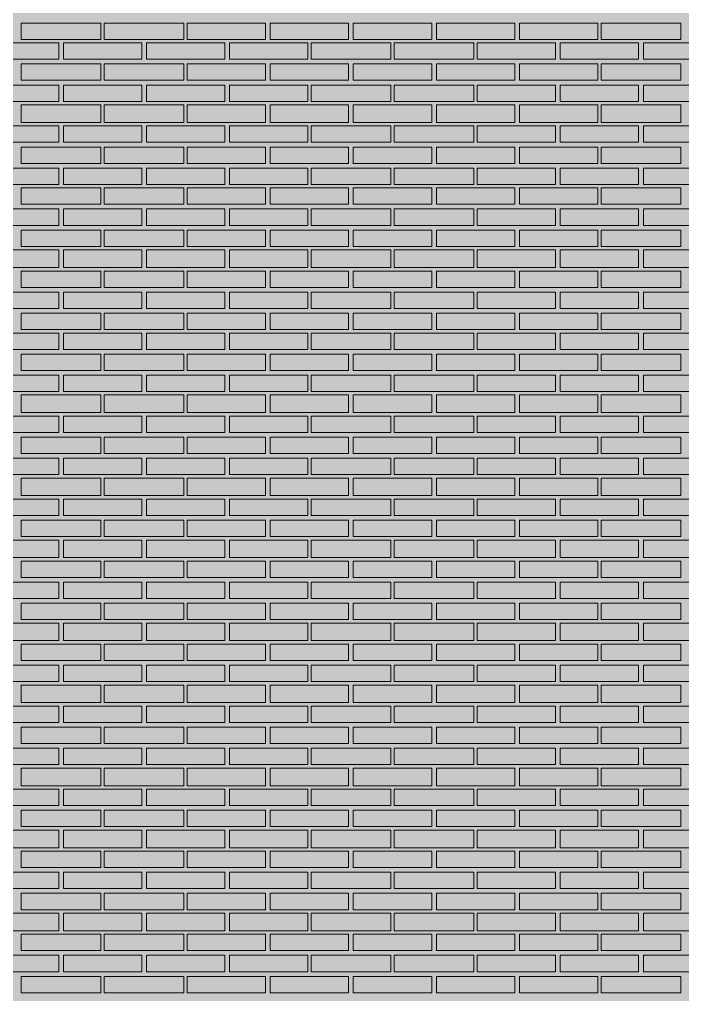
# Model space of a CAD drawing. Header units: millimetres. Extents: x -28928 to 100580, y -22867 to 36490.
# Drawn here: x 67054 to 69452, y 24464 to 27991 of the extents above; entities that cross this region are included whole.
import ezdxf

# ---------------------------------------------------------------- set-up
doc = ezdxf.new("R2010")
doc.units = ezdxf.units.MM
doc.layers.add('PDF _Геометрия', color=7, linetype='Continuous', true_color=0x8f8e8d)
doc.layers.add('PDF _Сплошная заливка', color=7, linetype='Continuous', true_color=0xffffff)

msp = doc.modelspace()

# ---------------------------------------------------------------- hatches: boundary and pattern name
at = {"layer": 'PDF _Сплошная заливка', "true_color": 0xdcd6cf, "transparency": 33554559}
msp.add_hatch(color=254, dxfattribs=at).paths.add_polyline_path([(64868.4, 16343.4), (64868.4, 19592.6), (66268.7, 19592.6), (66268.7, 16343.4), (82239.9, 16343.4), (82239.9, 30089.1), (52662.6, 30089.1), (52662.6, 16343.4), (62173.4, 16343.4), (62173.4, 19592.6), (64271.8, 19592.6), (64271.8, 16343.4)])

# ---------------------------------------------------------------- linework, layer by layer
at = {"layer": 'PDF _Геометрия', "lineweight": 9}
for points in [[(67347.6, 27978), (67347.6, 27918.7), (67059.9, 27918.7), (67059.9, 27978)], [(67648, 27978), (67648, 27918.7), (67360.3, 27918.7), (67360.3, 27978)], [(67944.1, 27978), (67944.1, 27918.7), (67660.7, 27918.7), (67660.7, 27978)], [(68244.5, 27978), (68244.5, 27918.7), (67961.1, 27918.7), (67961.1, 27978)], [(68544.9, 27978), (68544.9, 27918.7), (68261.4, 27918.7), (68261.4, 27978)], [(68845.3, 27978), (68845.3, 27918.7), (68561.8, 27918.7), (68561.8, 27978)], [(69145.7, 27978), (69145.7, 27918.7), (68862.2, 27918.7), (68862.2, 27978)], [(69446.1, 27978), (69446.1, 27918.7), (69158.4, 27918.7), (69158.4, 27978)], [(67195.3, 27846.8), (67055.7, 27846.8), (66911.8, 27846.8), (66911.8, 27906), (67055.7, 27906), (67195.3, 27906)], [(67495.7, 27846.8), (67351.8, 27846.8), (67212.2, 27846.8), (67212.2, 27906), (67351.8, 27906), (67495.7, 27906)], [(67796.1, 27846.8), (67652.2, 27846.8), (67512.6, 27846.8), (67512.6, 27906), (67652.2, 27906), (67796.1, 27906)], [(68096.4, 27846.8), (67952.6, 27846.8), (67813, 27846.8), (67813, 27906), (67952.6, 27906), (68096.4, 27906)], [(68396.8, 27846.8), (68253, 27846.8), (68109.1, 27846.8), (68109.1, 27906), (68253, 27906), (68396.8, 27906)], [(68697.2, 27846.8), (68553.4, 27846.8), (68409.5, 27846.8), (68409.5, 27906), (68553.4, 27906), (68697.2, 27906)], [(68993.4, 27846.8), (68853.7, 27846.8), (68709.9, 27846.8), (68709.9, 27906), (68853.7, 27906), (68993.4, 27906)], [(69293.7, 27846.8), (69154.1, 27846.8), (69010.3, 27846.8), (69010.3, 27906), (69154.1, 27906), (69293.7, 27906)], [(69594.1, 27846.8), (69450.3, 27846.8), (69310.7, 27846.8), (69310.7, 27906), (69450.3, 27906), (69594.1, 27906)], [(67347.6, 27829.9), (67347.6, 27770.7), (67059.9, 27770.7), (67059.9, 27829.9)], [(67648, 27829.9), (67648, 27770.7), (67360.3, 27770.7), (67360.3, 27829.9)], [(67944.1, 27829.9), (67944.1, 27770.7), (67660.7, 27770.7), (67660.7, 27829.9)], [(68244.5, 27829.9), (68244.5, 27770.7), (67961.1, 27770.7), (67961.1, 27829.9)], [(68544.9, 27829.9), (68544.9, 27770.7), (68261.4, 27770.7), (68261.4, 27829.9)], [(68845.3, 27829.9), (68845.3, 27770.7), (68561.8, 27770.7), (68561.8, 27829.9)], [(69145.7, 27829.9), (69145.7, 27770.7), (68862.2, 27770.7), (68862.2, 27829.9)], [(69446.1, 27829.9), (69446.1, 27770.7), (69158.4, 27770.7), (69158.4, 27829.9)], [(67195.3, 27694.5), (67055.7, 27694.5), (66911.8, 27694.5), (66911.8, 27753.7), (67055.7, 27753.7), (67195.3, 27753.7)], [(67495.7, 27694.5), (67351.8, 27694.5), (67212.2, 27694.5), (67212.2, 27753.7), (67351.8, 27753.7), (67495.7, 27753.7)], [(67796.1, 27694.5), (67652.2, 27694.5), (67512.6, 27694.5), (67512.6, 27753.7), (67652.2, 27753.7), (67796.1, 27753.7)], [(68096.4, 27694.5), (67952.6, 27694.5), (67813, 27694.5), (67813, 27753.7), (67952.6, 27753.7), (68096.4, 27753.7)], [(68396.8, 27694.5), (68253, 27694.5), (68109.1, 27694.5), (68109.1, 27753.7), (68253, 27753.7), (68396.8, 27753.7)], [(68697.2, 27694.5), (68553.4, 27694.5), (68409.5, 27694.5), (68409.5, 27753.7), (68553.4, 27753.7), (68697.2, 27753.7)], [(68993.4, 27694.5), (68853.7, 27694.5), (68709.9, 27694.5), (68709.9, 27753.7), (68853.7, 27753.7), (68993.4, 27753.7)], [(69293.7, 27694.5), (69154.1, 27694.5), (69010.3, 27694.5), (69010.3, 27753.7), (69154.1, 27753.7), (69293.7, 27753.7)], [(69594.1, 27694.5), (69450.3, 27694.5), (69310.7, 27694.5), (69310.7, 27753.7), (69450.3, 27753.7), (69594.1, 27753.7)], [(67347.6, 27681.8), (67347.6, 27618.4), (67059.9, 27618.4), (67059.9, 27681.8)], [(67648, 27681.8), (67648, 27618.4), (67360.3, 27618.4), (67360.3, 27681.8)], [(67944.1, 27681.8), (67944.1, 27618.4), (67660.7, 27618.4), (67660.7, 27681.8)], [(68244.5, 27681.8), (68244.5, 27618.4), (67961.1, 27618.4), (67961.1, 27681.8)], [(68544.9, 27681.8), (68544.9, 27618.4), (68261.4, 27618.4), (68261.4, 27681.8)], [(68845.3, 27681.8), (68845.3, 27618.4), (68561.8, 27618.4), (68561.8, 27681.8)], [(69145.7, 27681.8), (69145.7, 27618.4), (68862.2, 27618.4), (68862.2, 27681.8)], [(69446.1, 27681.8), (69446.1, 27618.4), (69158.4, 27618.4), (69158.4, 27681.8)], [(67195.3, 27546.4), (67055.7, 27546.4), (66911.8, 27546.4), (66911.8, 27605.7), (67055.7, 27605.7), (67195.3, 27605.7)], [(67495.7, 27546.4), (67351.8, 27546.4), (67212.2, 27546.4), (67212.2, 27605.7), (67351.8, 27605.7), (67495.7, 27605.7)], [(67796.1, 27546.4), (67652.2, 27546.4), (67512.6, 27546.4), (67512.6, 27605.7), (67652.2, 27605.7), (67796.1, 27605.7)], [(68096.4, 27546.4), (67952.6, 27546.4), (67813, 27546.4), (67813, 27605.7), (67952.6, 27605.7), (68096.4, 27605.7)], [(68396.8, 27546.4), (68253, 27546.4), (68109.1, 27546.4), (68109.1, 27605.7), (68253, 27605.7), (68396.8, 27605.7)], [(68697.2, 27546.4), (68553.4, 27546.4), (68409.5, 27546.4), (68409.5, 27605.7), (68553.4, 27605.7), (68697.2, 27605.7)], [(68993.4, 27546.4), (68853.7, 27546.4), (68709.9, 27546.4), (68709.9, 27605.7), (68853.7, 27605.7), (68993.4, 27605.7)], [(69293.7, 27546.4), (69154.1, 27546.4), (69010.3, 27546.4), (69010.3, 27605.7), (69154.1, 27605.7), (69293.7, 27605.7)], [(69594.1, 27546.4), (69450.3, 27546.4), (69310.7, 27546.4), (69310.7, 27605.7), (69450.3, 27605.7), (69594.1, 27605.7)], [(67347.6, 27529.5), (67347.6, 27470.3), (67059.9, 27470.3), (67059.9, 27529.5)], [(67648, 27529.5), (67648, 27470.3), (67360.3, 27470.3), (67360.3, 27529.5)], [(67944.1, 27529.5), (67944.1, 27470.3), (67660.7, 27470.3), (67660.7, 27529.5)], [(68244.5, 27529.5), (68244.5, 27470.3), (67961.1, 27470.3), (67961.1, 27529.5)], [(68544.9, 27529.5), (68544.9, 27470.3), (68261.4, 27470.3), (68261.4, 27529.5)], [(68845.3, 27529.5), (68845.3, 27470.3), (68561.8, 27470.3), (68561.8, 27529.5)], [(69145.7, 27529.5), (69145.7, 27470.3), (68862.2, 27470.3), (68862.2, 27529.5)], [(69446.1, 27529.5), (69446.1, 27470.3), (69158.4, 27470.3), (69158.4, 27529.5)], [(67195.3, 27394.1), (67055.7, 27394.1), (66911.8, 27394.1), (66911.8, 27453.4), (67055.7, 27453.4), (67195.3, 27453.4)], [(67495.7, 27394.1), (67351.8, 27394.1), (67212.2, 27394.1), (67212.2, 27453.4), (67351.8, 27453.4), (67495.7, 27453.4)], [(67796.1, 27394.1), (67652.2, 27394.1), (67512.6, 27394.1), (67512.6, 27453.4), (67652.2, 27453.4), (67796.1, 27453.4)], [(68096.4, 27394.1), (67952.6, 27394.1), (67813, 27394.1), (67813, 27453.4), (67952.6, 27453.4), (68096.4, 27453.4)], [(68396.8, 27394.1), (68253, 27394.1), (68109.1, 27394.1), (68109.1, 27453.4), (68253, 27453.4), (68396.8, 27453.4)], [(68697.2, 27394.1), (68553.4, 27394.1), (68409.5, 27394.1), (68409.5, 27453.4), (68553.4, 27453.4), (68697.2, 27453.4)], [(68993.4, 27394.1), (68853.7, 27394.1), (68709.9, 27394.1), (68709.9, 27453.4), (68853.7, 27453.4), (68993.4, 27453.4)], [(69293.7, 27394.1), (69154.1, 27394.1), (69010.3, 27394.1), (69010.3, 27453.4), (69154.1, 27453.4), (69293.7, 27453.4)], [(69594.1, 27394.1), (69450.3, 27394.1), (69310.7, 27394.1), (69310.7, 27453.4), (69450.3, 27453.4), (69594.1, 27453.4)], [(67347.6, 27381.4), (67347.6, 27322.2), (67059.9, 27322.2), (67059.9, 27381.4)], [(67648, 27381.4), (67648, 27322.2), (67360.3, 27322.2), (67360.3, 27381.4)], [(67944.1, 27381.4), (67944.1, 27322.2), (67660.7, 27322.2), (67660.7, 27381.4)], [(68244.5, 27381.4), (68244.5, 27322.2), (67961.1, 27322.2), (67961.1, 27381.4)], [(68544.9, 27381.4), (68544.9, 27322.2), (68261.4, 27322.2), (68261.4, 27381.4)], [(68845.3, 27381.4), (68845.3, 27322.2), (68561.8, 27322.2), (68561.8, 27381.4)], [(69145.7, 27381.4), (69145.7, 27322.2), (68862.2, 27322.2), (68862.2, 27381.4)], [(69446.1, 27381.4), (69446.1, 27322.2), (69158.4, 27322.2), (69158.4, 27381.4)], [(67195.3, 27246), (67055.7, 27246), (66911.8, 27246), (66911.8, 27305.3), (67055.7, 27305.3), (67195.3, 27305.3)], [(67495.7, 27246), (67351.8, 27246), (67212.2, 27246), (67212.2, 27305.3), (67351.8, 27305.3), (67495.7, 27305.3)], [(67796.1, 27246), (67652.2, 27246), (67512.6, 27246), (67512.6, 27305.3), (67652.2, 27305.3), (67796.1, 27305.3)], [(68096.4, 27246), (67952.6, 27246), (67813, 27246), (67813, 27305.3), (67952.6, 27305.3), (68096.4, 27305.3)], [(68396.8, 27246), (68253, 27246), (68109.1, 27246), (68109.1, 27305.3), (68253, 27305.3), (68396.8, 27305.3)], [(68697.2, 27246), (68553.4, 27246), (68409.5, 27246), (68409.5, 27305.3), (68553.4, 27305.3), (68697.2, 27305.3)], [(68993.4, 27246), (68853.7, 27246), (68709.9, 27246), (68709.9, 27305.3), (68853.7, 27305.3), (68993.4, 27305.3)], [(69293.7, 27246), (69154.1, 27246), (69010.3, 27246), (69010.3, 27305.3), (69154.1, 27305.3), (69293.7, 27305.3)], [(69594.1, 27246), (69450.3, 27246), (69310.7, 27246), (69310.7, 27305.3), (69450.3, 27305.3), (69594.1, 27305.3)], [(67347.6, 27229.1), (67347.6, 27169.9), (67059.9, 27169.9), (67059.9, 27229.1)], [(67648, 27229.1), (67648, 27169.9), (67360.3, 27169.9), (67360.3, 27229.1)], [(67944.1, 27229.1), (67944.1, 27169.9), (67660.7, 27169.9), (67660.7, 27229.1)], [(68244.5, 27229.1), (68244.5, 27169.9), (67961.1, 27169.9), (67961.1, 27229.1)], [(68544.9, 27229.1), (68544.9, 27169.9), (68261.4, 27169.9), (68261.4, 27229.1)], [(68845.3, 27229.1), (68845.3, 27169.9), (68561.8, 27169.9), (68561.8, 27229.1)], [(69145.7, 27229.1), (69145.7, 27169.9), (68862.2, 27169.9), (68862.2, 27229.1)], [(69446.1, 27229.1), (69446.1, 27169.9), (69158.4, 27169.9), (69158.4, 27229.1)], [(67195.3, 27093.7), (67055.7, 27093.7), (66911.8, 27093.7), (66911.8, 27157.2), (67055.7, 27157.2), (67195.3, 27157.2)], [(67495.7, 27093.7), (67351.8, 27093.7), (67212.2, 27093.7), (67212.2, 27157.2), (67351.8, 27157.2), (67495.7, 27157.2)], [(67796.1, 27093.7), (67652.2, 27093.7), (67512.6, 27093.7), (67512.6, 27157.2), (67652.2, 27157.2), (67796.1, 27157.2)], [(68096.4, 27093.7), (67952.6, 27093.7), (67813, 27093.7), (67813, 27157.2), (67952.6, 27157.2), (68096.4, 27157.2)], [(68396.8, 27093.7), (68253, 27093.7), (68109.1, 27093.7), (68109.1, 27157.2), (68253, 27157.2), (68396.8, 27157.2)], [(68697.2, 27093.7), (68553.4, 27093.7), (68409.5, 27093.7), (68409.5, 27157.2), (68553.4, 27157.2), (68697.2, 27157.2)], [(68993.4, 27093.7), (68853.7, 27093.7), (68709.9, 27093.7), (68709.9, 27157.2), (68853.7, 27157.2), (68993.4, 27157.2)], [(69293.7, 27093.7), (69154.1, 27093.7), (69010.3, 27093.7), (69010.3, 27157.2), (69154.1, 27157.2), (69293.7, 27157.2)], [(69594.1, 27093.7), (69450.3, 27093.7), (69310.7, 27093.7), (69310.7, 27157.2), (69450.3, 27157.2), (69594.1, 27157.2)], [(67347.6, 27081), (67347.6, 27021.8), (67059.9, 27021.8), (67059.9, 27081)], [(67648, 27081), (67648, 27021.8), (67360.3, 27021.8), (67360.3, 27081)], [(67944.1, 27081), (67944.1, 27021.8), (67660.7, 27021.8), (67660.7, 27081)], [(68244.5, 27081), (68244.5, 27021.8), (67961.1, 27021.8), (67961.1, 27081)], [(68544.9, 27081), (68544.9, 27021.8), (68261.4, 27021.8), (68261.4, 27081)], [(68845.3, 27081), (68845.3, 27021.8), (68561.8, 27021.8), (68561.8, 27081)], [(69145.7, 27081), (69145.7, 27021.8), (68862.2, 27021.8), (68862.2, 27081)], [(69446.1, 27081), (69446.1, 27021.8), (69158.4, 27021.8), (69158.4, 27081)], [(67195.3, 26945.7), (67055.7, 26945.7), (66911.8, 26945.7), (66911.8, 27004.9), (67055.7, 27004.9), (67195.3, 27004.9)], [(67495.7, 26945.7), (67351.8, 26945.7), (67212.2, 26945.7), (67212.2, 27004.9), (67351.8, 27004.9), (67495.7, 27004.9)], [(67796.1, 26945.7), (67652.2, 26945.7), (67512.6, 26945.7), (67512.6, 27004.9), (67652.2, 27004.9), (67796.1, 27004.9)], [(68096.4, 26945.7), (67952.6, 26945.7), (67813, 26945.7), (67813, 27004.9), (67952.6, 27004.9), (68096.4, 27004.9)], [(68396.8, 26945.7), (68253, 26945.7), (68109.1, 26945.7), (68109.1, 27004.9), (68253, 27004.9), (68396.8, 27004.9)], [(68697.2, 26945.7), (68553.4, 26945.7), (68409.5, 26945.7), (68409.5, 27004.9), (68553.4, 27004.9), (68697.2, 27004.9)], [(68993.4, 26945.7), (68853.7, 26945.7), (68709.9, 26945.7), (68709.9, 27004.9), (68853.7, 27004.9), (68993.4, 27004.9)], [(69293.7, 26945.7), (69154.1, 26945.7), (69010.3, 26945.7), (69010.3, 27004.9), (69154.1, 27004.9), (69293.7, 27004.9)], [(69594.1, 26945.7), (69450.3, 26945.7), (69310.7, 26945.7), (69310.7, 27004.9), (69450.3, 27004.9), (69594.1, 27004.9)], [(67347.6, 26928.7), (67347.6, 26869.5), (67059.9, 26869.5), (67059.9, 26928.7)], [(67648, 26928.7), (67648, 26869.5), (67360.3, 26869.5), (67360.3, 26928.7)], [(67944.1, 26928.7), (67944.1, 26869.5), (67660.7, 26869.5), (67660.7, 26928.7)], [(68244.5, 26928.7), (68244.5, 26869.5), (67961.1, 26869.5), (67961.1, 26928.7)], [(68544.9, 26928.7), (68544.9, 26869.5), (68261.4, 26869.5), (68261.4, 26928.7)], [(68845.3, 26928.7), (68845.3, 26869.5), (68561.8, 26869.5), (68561.8, 26928.7)], [(69145.7, 26928.7), (69145.7, 26869.5), (68862.2, 26869.5), (68862.2, 26928.7)], [(69446.1, 26928.7), (69446.1, 26869.5), (69158.4, 26869.5), (69158.4, 26928.7)], [(67195.3, 26797.6), (67055.7, 26797.6), (66911.8, 26797.6), (66911.8, 26856.8), (67055.7, 26856.8), (67195.3, 26856.8)], [(67495.7, 26797.6), (67351.8, 26797.6), (67212.2, 26797.6), (67212.2, 26856.8), (67351.8, 26856.8), (67495.7, 26856.8)], [(67796.1, 26797.6), (67652.2, 26797.6), (67512.6, 26797.6), (67512.6, 26856.8), (67652.2, 26856.8), (67796.1, 26856.8)], [(68096.4, 26797.6), (67952.6, 26797.6), (67813, 26797.6), (67813, 26856.8), (67952.6, 26856.8), (68096.4, 26856.8)], [(68396.8, 26797.6), (68253, 26797.6), (68109.1, 26797.6), (68109.1, 26856.8), (68253, 26856.8), (68396.8, 26856.8)], [(68697.2, 26797.6), (68553.4, 26797.6), (68409.5, 26797.6), (68409.5, 26856.8), (68553.4, 26856.8), (68697.2, 26856.8)], [(68993.4, 26797.6), (68853.7, 26797.6), (68709.9, 26797.6), (68709.9, 26856.8), (68853.7, 26856.8), (68993.4, 26856.8)], [(69293.7, 26797.6), (69154.1, 26797.6), (69010.3, 26797.6), (69010.3, 26856.8), (69154.1, 26856.8), (69293.7, 26856.8)], [(69594.1, 26797.6), (69450.3, 26797.6), (69310.7, 26797.6), (69310.7, 26856.8), (69450.3, 26856.8), (69594.1, 26856.8)], [(67347.6, 26780.7), (67347.6, 26721.4), (67059.9, 26721.4), (67059.9, 26780.7)], [(67648, 26780.7), (67648, 26721.4), (67360.3, 26721.4), (67360.3, 26780.7)], [(67944.1, 26780.7), (67944.1, 26721.4), (67660.7, 26721.4), (67660.7, 26780.7)], [(68244.5, 26780.7), (68244.5, 26721.4), (67961.1, 26721.4), (67961.1, 26780.7)], [(68544.9, 26780.7), (68544.9, 26721.4), (68261.4, 26721.4), (68261.4, 26780.7)], [(68845.3, 26780.7), (68845.3, 26721.4), (68561.8, 26721.4), (68561.8, 26780.7)], [(69145.7, 26780.7), (69145.7, 26721.4), (68862.2, 26721.4), (68862.2, 26780.7)], [(69446.1, 26780.7), (69446.1, 26721.4), (69158.4, 26721.4), (69158.4, 26780.7)], [(67195.3, 26645.3), (67055.7, 26645.3), (66911.8, 26645.3), (66911.8, 26704.5), (67055.7, 26704.5), (67195.3, 26704.5)], [(67495.7, 26645.3), (67351.8, 26645.3), (67212.2, 26645.3), (67212.2, 26704.5), (67351.8, 26704.5), (67495.7, 26704.5)], [(67796.1, 26645.3), (67652.2, 26645.3), (67512.6, 26645.3), (67512.6, 26704.5), (67652.2, 26704.5), (67796.1, 26704.5)], [(68096.4, 26645.3), (67952.6, 26645.3), (67813, 26645.3), (67813, 26704.5), (67952.6, 26704.5), (68096.4, 26704.5)], [(68396.8, 26645.3), (68253, 26645.3), (68109.1, 26645.3), (68109.1, 26704.5), (68253, 26704.5), (68396.8, 26704.5)], [(68697.2, 26645.3), (68553.4, 26645.3), (68409.5, 26645.3), (68409.5, 26704.5), (68553.4, 26704.5), (68697.2, 26704.5)], [(68993.4, 26645.3), (68853.7, 26645.3), (68709.9, 26645.3), (68709.9, 26704.5), (68853.7, 26704.5), (68993.4, 26704.5)], [(69293.7, 26645.3), (69154.1, 26645.3), (69010.3, 26645.3), (69010.3, 26704.5), (69154.1, 26704.5), (69293.7, 26704.5)], [(69594.1, 26645.3), (69450.3, 26645.3), (69310.7, 26645.3), (69310.7, 26704.5), (69450.3, 26704.5), (69594.1, 26704.5)], [(67347.6, 26632.6), (67347.6, 26569.1), (67059.9, 26569.1), (67059.9, 26632.6)], [(67648, 26632.6), (67648, 26569.1), (67360.3, 26569.1), (67360.3, 26632.6)], [(67944.1, 26632.6), (67944.1, 26569.1), (67660.7, 26569.1), (67660.7, 26632.6)], [(68244.5, 26632.6), (68244.5, 26569.1), (67961.1, 26569.1), (67961.1, 26632.6)], [(68544.9, 26632.6), (68544.9, 26569.1), (68261.4, 26569.1), (68261.4, 26632.6)], [(68845.3, 26632.6), (68845.3, 26569.1), (68561.8, 26569.1), (68561.8, 26632.6)], [(69145.7, 26632.6), (69145.7, 26569.1), (68862.2, 26569.1), (68862.2, 26632.6)], [(69446.1, 26632.6), (69446.1, 26569.1), (69158.4, 26569.1), (69158.4, 26632.6)], [(67195.3, 26497.2), (67055.7, 26497.2), (66911.8, 26497.2), (66911.8, 26556.4), (67055.7, 26556.4), (67195.3, 26556.4)], [(67495.7, 26497.2), (67351.8, 26497.2), (67212.2, 26497.2), (67212.2, 26556.4), (67351.8, 26556.4), (67495.7, 26556.4)], [(67796.1, 26497.2), (67652.2, 26497.2), (67512.6, 26497.2), (67512.6, 26556.4), (67652.2, 26556.4), (67796.1, 26556.4)], [(68096.4, 26497.2), (67952.6, 26497.2), (67813, 26497.2), (67813, 26556.4), (67952.6, 26556.4), (68096.4, 26556.4)], [(68396.8, 26497.2), (68253, 26497.2), (68109.1, 26497.2), (68109.1, 26556.4), (68253, 26556.4), (68396.8, 26556.4)], [(68697.2, 26497.2), (68553.4, 26497.2), (68409.5, 26497.2), (68409.5, 26556.4), (68553.4, 26556.4), (68697.2, 26556.4)], [(68993.4, 26497.2), (68853.7, 26497.2), (68709.9, 26497.2), (68709.9, 26556.4), (68853.7, 26556.4), (68993.4, 26556.4)], [(69293.7, 26497.2), (69154.1, 26497.2), (69010.3, 26497.2), (69010.3, 26556.4), (69154.1, 26556.4), (69293.7, 26556.4)], [(69594.1, 26497.2), (69450.3, 26497.2), (69310.7, 26497.2), (69310.7, 26556.4), (69450.3, 26556.4), (69594.1, 26556.4)], [(67347.6, 26480.3), (67347.6, 26421), (67059.9, 26421), (67059.9, 26480.3)], [(67648, 26480.3), (67648, 26421), (67360.3, 26421), (67360.3, 26480.3)], [(67944.1, 26480.3), (67944.1, 26421), (67660.7, 26421), (67660.7, 26480.3)], [(68244.5, 26480.3), (68244.5, 26421), (67961.1, 26421), (67961.1, 26480.3)], [(68544.9, 26480.3), (68544.9, 26421), (68261.4, 26421), (68261.4, 26480.3)], [(68845.3, 26480.3), (68845.3, 26421), (68561.8, 26421), (68561.8, 26480.3)], [(69145.7, 26480.3), (69145.7, 26421), (68862.2, 26421), (68862.2, 26480.3)], [(69446.1, 26480.3), (69446.1, 26421), (69158.4, 26421), (69158.4, 26480.3)], [(67195.3, 26344.9), (67055.7, 26344.9), (66911.8, 26344.9), (66911.8, 26404.1), (67055.7, 26404.1), (67195.3, 26404.1)], [(67495.7, 26344.9), (67351.8, 26344.9), (67212.2, 26344.9), (67212.2, 26404.1), (67351.8, 26404.1), (67495.7, 26404.1)], [(67796.1, 26344.9), (67652.2, 26344.9), (67512.6, 26344.9), (67512.6, 26404.1), (67652.2, 26404.1), (67796.1, 26404.1)], [(68096.4, 26344.9), (67952.6, 26344.9), (67813, 26344.9), (67813, 26404.1), (67952.6, 26404.1), (68096.4, 26404.1)], [(68396.8, 26344.9), (68253, 26344.9), (68109.1, 26344.9), (68109.1, 26404.1), (68253, 26404.1), (68396.8, 26404.1)], [(68697.2, 26344.9), (68553.4, 26344.9), (68409.5, 26344.9), (68409.5, 26404.1), (68553.4, 26404.1), (68697.2, 26404.1)], [(68993.4, 26344.9), (68853.7, 26344.9), (68709.9, 26344.9), (68709.9, 26404.1), (68853.7, 26404.1), (68993.4, 26404.1)], [(69293.7, 26344.9), (69154.1, 26344.9), (69010.3, 26344.9), (69010.3, 26404.1), (69154.1, 26404.1), (69293.7, 26404.1)], [(69594.1, 26344.9), (69450.3, 26344.9), (69310.7, 26344.9), (69310.7, 26404.1), (69450.3, 26404.1), (69594.1, 26404.1)], [(67347.6, 26332.2), (67347.6, 26268.7), (67059.9, 26268.7), (67059.9, 26332.2)], [(67648, 26332.2), (67648, 26268.7), (67360.3, 26268.7), (67360.3, 26332.2)], [(67944.1, 26332.2), (67944.1, 26268.7), (67660.7, 26268.7), (67660.7, 26332.2)], [(68244.5, 26332.2), (68244.5, 26268.7), (67961.1, 26268.7), (67961.1, 26332.2)], [(68544.9, 26332.2), (68544.9, 26268.7), (68261.4, 26268.7), (68261.4, 26332.2)], [(68845.3, 26332.2), (68845.3, 26268.7), (68561.8, 26268.7), (68561.8, 26332.2)], [(69145.7, 26332.2), (69145.7, 26268.7), (68862.2, 26268.7), (68862.2, 26332.2)], [(69446.1, 26332.2), (69446.1, 26268.7), (69158.4, 26268.7), (69158.4, 26332.2)], [(67195.3, 26196.8), (67055.7, 26196.8), (66911.8, 26196.8), (66911.8, 26256), (67055.7, 26256), (67195.3, 26256)], [(67495.7, 26196.8), (67351.8, 26196.8), (67212.2, 26196.8), (67212.2, 26256), (67351.8, 26256), (67495.7, 26256)], [(67796.1, 26196.8), (67652.2, 26196.8), (67512.6, 26196.8), (67512.6, 26256), (67652.2, 26256), (67796.1, 26256)], [(68096.4, 26196.8), (67952.6, 26196.8), (67813, 26196.8), (67813, 26256), (67952.6, 26256), (68096.4, 26256)], [(68396.8, 26196.8), (68253, 26196.8), (68109.1, 26196.8), (68109.1, 26256), (68253, 26256), (68396.8, 26256)], [(68697.2, 26196.8), (68553.4, 26196.8), (68409.5, 26196.8), (68409.5, 26256), (68553.4, 26256), (68697.2, 26256)], [(68993.4, 26196.8), (68853.7, 26196.8), (68709.9, 26196.8), (68709.9, 26256), (68853.7, 26256), (68993.4, 26256)], [(69293.7, 26196.8), (69154.1, 26196.8), (69010.3, 26196.8), (69010.3, 26256), (69154.1, 26256), (69293.7, 26256)], [(69594.1, 26196.8), (69450.3, 26196.8), (69310.7, 26196.8), (69310.7, 26256), (69450.3, 26256), (69594.1, 26256)], [(67347.6, 26179.9), (67347.6, 26120.7), (67059.9, 26120.7), (67059.9, 26179.9)], [(67648, 26179.9), (67648, 26120.7), (67360.3, 26120.7), (67360.3, 26179.9)], [(67944.1, 26179.9), (67944.1, 26120.7), (67660.7, 26120.7), (67660.7, 26179.9)], [(68244.5, 26179.9), (68244.5, 26120.7), (67961.1, 26120.7), (67961.1, 26179.9)], [(68544.9, 26179.9), (68544.9, 26120.7), (68261.4, 26120.7), (68261.4, 26179.9)], [(68845.3, 26179.9), (68845.3, 26120.7), (68561.8, 26120.7), (68561.8, 26179.9)], [(69145.7, 26179.9), (69145.7, 26120.7), (68862.2, 26120.7), (68862.2, 26179.9)], [(69446.1, 26179.9), (69446.1, 26120.7), (69158.4, 26120.7), (69158.4, 26179.9)], [(67195.3, 26044.5), (67055.7, 26044.5), (66911.8, 26044.5), (66911.8, 26108), (67055.7, 26108), (67195.3, 26108)], [(67495.7, 26044.5), (67351.8, 26044.5), (67212.2, 26044.5), (67212.2, 26108), (67351.8, 26108), (67495.7, 26108)], [(67796.1, 26044.5), (67652.2, 26044.5), (67512.6, 26044.5), (67512.6, 26108), (67652.2, 26108), (67796.1, 26108)], [(68096.4, 26044.5), (67952.6, 26044.5), (67813, 26044.5), (67813, 26108), (67952.6, 26108), (68096.4, 26108)], [(68396.8, 26044.5), (68253, 26044.5), (68109.1, 26044.5), (68109.1, 26108), (68253, 26108), (68396.8, 26108)], [(68697.2, 26044.5), (68553.4, 26044.5), (68409.5, 26044.5), (68409.5, 26108), (68553.4, 26108), (68697.2, 26108)], [(68993.4, 26044.5), (68853.7, 26044.5), (68709.9, 26044.5), (68709.9, 26108), (68853.7, 26108), (68993.4, 26108)], [(69293.7, 26044.5), (69154.1, 26044.5), (69010.3, 26044.5), (69010.3, 26108), (69154.1, 26108), (69293.7, 26108)], [(69594.1, 26044.5), (69450.3, 26044.5), (69310.7, 26044.5), (69310.7, 26108), (69450.3, 26108), (69594.1, 26108)], [(67347.6, 26031.8), (67347.6, 25972.6), (67059.9, 25972.6), (67059.9, 26031.8)], [(67648, 26031.8), (67648, 25972.6), (67360.3, 25972.6), (67360.3, 26031.8)], [(67944.1, 26031.8), (67944.1, 25972.6), (67660.7, 25972.6), (67660.7, 26031.8)], [(68244.5, 26031.8), (68244.5, 25972.6), (67961.1, 25972.6), (67961.1, 26031.8)], [(68544.9, 26031.8), (68544.9, 25972.6), (68261.4, 25972.6), (68261.4, 26031.8)], [(68845.3, 26031.8), (68845.3, 25972.6), (68561.8, 25972.6), (68561.8, 26031.8)], [(69145.7, 26031.8), (69145.7, 25972.6), (68862.2, 25972.6), (68862.2, 26031.8)], [(69446.1, 26031.8), (69446.1, 25972.6), (69158.4, 25972.6), (69158.4, 26031.8)], [(67195.3, 25896.4), (67055.7, 25896.4), (66911.8, 25896.4), (66911.8, 25955.7), (67055.7, 25955.7), (67195.3, 25955.7)], [(67495.7, 25896.4), (67351.8, 25896.4), (67212.2, 25896.4), (67212.2, 25955.7), (67351.8, 25955.7), (67495.7, 25955.7)], [(67796.1, 25896.4), (67652.2, 25896.4), (67512.6, 25896.4), (67512.6, 25955.7), (67652.2, 25955.7), (67796.1, 25955.7)], [(68096.4, 25896.4), (67952.6, 25896.4), (67813, 25896.4), (67813, 25955.7), (67952.6, 25955.7), (68096.4, 25955.7)], [(68396.8, 25896.4), (68253, 25896.4), (68109.1, 25896.4), (68109.1, 25955.7), (68253, 25955.7), (68396.8, 25955.7)], [(68697.2, 25896.4), (68553.4, 25896.4), (68409.5, 25896.4), (68409.5, 25955.7), (68553.4, 25955.7), (68697.2, 25955.7)], [(68993.4, 25896.4), (68853.7, 25896.4), (68709.9, 25896.4), (68709.9, 25955.7), (68853.7, 25955.7), (68993.4, 25955.7)], [(69293.7, 25896.4), (69154.1, 25896.4), (69010.3, 25896.4), (69010.3, 25955.7), (69154.1, 25955.7), (69293.7, 25955.7)], [(69594.1, 25896.4), (69450.3, 25896.4), (69310.7, 25896.4), (69310.7, 25955.7), (69450.3, 25955.7), (69594.1, 25955.7)], [(67347.6, 25879.5), (67347.6, 25820.3), (67059.9, 25820.3), (67059.9, 25879.5)], [(67648, 25879.5), (67648, 25820.3), (67360.3, 25820.3), (67360.3, 25879.5)], [(67944.1, 25879.5), (67944.1, 25820.3), (67660.7, 25820.3), (67660.7, 25879.5)], [(68244.5, 25879.5), (68244.5, 25820.3), (67961.1, 25820.3), (67961.1, 25879.5)], [(68544.9, 25879.5), (68544.9, 25820.3), (68261.4, 25820.3), (68261.4, 25879.5)], [(68845.3, 25879.5), (68845.3, 25820.3), (68561.8, 25820.3), (68561.8, 25879.5)], [(69145.7, 25879.5), (69145.7, 25820.3), (68862.2, 25820.3), (68862.2, 25879.5)], [(69446.1, 25879.5), (69446.1, 25820.3), (69158.4, 25820.3), (69158.4, 25879.5)], [(67195.3, 25744.1), (67055.7, 25744.1), (66911.8, 25744.1), (66911.8, 25807.6), (67055.7, 25807.6), (67195.3, 25807.6)], [(67495.7, 25744.1), (67351.8, 25744.1), (67212.2, 25744.1), (67212.2, 25807.6), (67351.8, 25807.6), (67495.7, 25807.6)], [(67796.1, 25744.1), (67652.2, 25744.1), (67512.6, 25744.1), (67512.6, 25807.6), (67652.2, 25807.6), (67796.1, 25807.6)], [(68096.4, 25744.1), (67952.6, 25744.1), (67813, 25744.1), (67813, 25807.6), (67952.6, 25807.6), (68096.4, 25807.6)], [(68396.8, 25744.1), (68253, 25744.1), (68109.1, 25744.1), (68109.1, 25807.6), (68253, 25807.6), (68396.8, 25807.6)], [(68697.2, 25744.1), (68553.4, 25744.1), (68409.5, 25744.1), (68409.5, 25807.6), (68553.4, 25807.6), (68697.2, 25807.6)], [(68993.4, 25744.1), (68853.7, 25744.1), (68709.9, 25744.1), (68709.9, 25807.6), (68853.7, 25807.6), (68993.4, 25807.6)], [(69293.7, 25744.1), (69154.1, 25744.1), (69010.3, 25744.1), (69010.3, 25807.6), (69154.1, 25807.6), (69293.7, 25807.6)], [(69594.1, 25744.1), (69450.3, 25744.1), (69310.7, 25744.1), (69310.7, 25807.6), (69450.3, 25807.6), (69594.1, 25807.6)], [(67347.6, 25731.4), (67347.6, 25672.2), (67059.9, 25672.2), (67059.9, 25731.4)], [(67648, 25731.4), (67648, 25672.2), (67360.3, 25672.2), (67360.3, 25731.4)], [(67944.1, 25731.4), (67944.1, 25672.2), (67660.7, 25672.2), (67660.7, 25731.4)], [(68244.5, 25731.4), (68244.5, 25672.2), (67961.1, 25672.2), (67961.1, 25731.4)], [(68544.9, 25731.4), (68544.9, 25672.2), (68261.4, 25672.2), (68261.4, 25731.4)], [(68845.3, 25731.4), (68845.3, 25672.2), (68561.8, 25672.2), (68561.8, 25731.4)], [(69145.7, 25731.4), (69145.7, 25672.2), (68862.2, 25672.2), (68862.2, 25731.4)], [(69446.1, 25731.4), (69446.1, 25672.2), (69158.4, 25672.2), (69158.4, 25731.4)], [(67195.3, 25596), (67055.7, 25596), (66911.8, 25596), (66911.8, 25655.3), (67055.7, 25655.3), (67195.3, 25655.3)], [(67495.7, 25596), (67351.8, 25596), (67212.2, 25596), (67212.2, 25655.3), (67351.8, 25655.3), (67495.7, 25655.3)], [(67796.1, 25596), (67652.2, 25596), (67512.6, 25596), (67512.6, 25655.3), (67652.2, 25655.3), (67796.1, 25655.3)], [(68096.4, 25596), (67952.6, 25596), (67813, 25596), (67813, 25655.3), (67952.6, 25655.3), (68096.4, 25655.3)], [(68396.8, 25596), (68253, 25596), (68109.1, 25596), (68109.1, 25655.3), (68253, 25655.3), (68396.8, 25655.3)], [(68697.2, 25596), (68553.4, 25596), (68409.5, 25596), (68409.5, 25655.3), (68553.4, 25655.3), (68697.2, 25655.3)], [(68993.4, 25596), (68853.7, 25596), (68709.9, 25596), (68709.9, 25655.3), (68853.7, 25655.3), (68993.4, 25655.3)], [(69293.7, 25596), (69154.1, 25596), (69010.3, 25596), (69010.3, 25655.3), (69154.1, 25655.3), (69293.7, 25655.3)], [(69594.1, 25596), (69450.3, 25596), (69310.7, 25596), (69310.7, 25655.3), (69450.3, 25655.3), (69594.1, 25655.3)], [(67347.6, 25583.4), (67347.6, 25519.9), (67059.9, 25519.9), (67059.9, 25583.4)], [(67648, 25583.4), (67648, 25519.9), (67360.3, 25519.9), (67360.3, 25583.4)], [(67944.1, 25583.4), (67944.1, 25519.9), (67660.7, 25519.9), (67660.7, 25583.4)], [(68244.5, 25583.4), (68244.5, 25519.9), (67961.1, 25519.9), (67961.1, 25583.4)], [(68544.9, 25583.4), (68544.9, 25519.9), (68261.4, 25519.9), (68261.4, 25583.4)], [(68845.3, 25583.4), (68845.3, 25519.9), (68561.8, 25519.9), (68561.8, 25583.4)], [(69145.7, 25583.4), (69145.7, 25519.9), (68862.2, 25519.9), (68862.2, 25583.4)], [(69446.1, 25583.4), (69446.1, 25519.9), (69158.4, 25519.9), (69158.4, 25583.4)], [(67195.3, 25448), (67055.7, 25448), (66911.8, 25448), (66911.8, 25507.2), (67055.7, 25507.2), (67195.3, 25507.2)], [(67495.7, 25448), (67351.8, 25448), (67212.2, 25448), (67212.2, 25507.2), (67351.8, 25507.2), (67495.7, 25507.2)], [(67796.1, 25448), (67652.2, 25448), (67512.6, 25448), (67512.6, 25507.2), (67652.2, 25507.2), (67796.1, 25507.2)], [(68096.4, 25448), (67952.6, 25448), (67813, 25448), (67813, 25507.2), (67952.6, 25507.2), (68096.4, 25507.2)], [(68396.8, 25448), (68253, 25448), (68109.1, 25448), (68109.1, 25507.2), (68253, 25507.2), (68396.8, 25507.2)], [(68697.2, 25448), (68553.4, 25448), (68409.5, 25448), (68409.5, 25507.2), (68553.4, 25507.2), (68697.2, 25507.2)], [(68993.4, 25448), (68853.7, 25448), (68709.9, 25448), (68709.9, 25507.2), (68853.7, 25507.2), (68993.4, 25507.2)], [(69293.7, 25448), (69154.1, 25448), (69010.3, 25448), (69010.3, 25507.2), (69154.1, 25507.2), (69293.7, 25507.2)], [(69594.1, 25448), (69450.3, 25448), (69310.7, 25448), (69310.7, 25507.2), (69450.3, 25507.2), (69594.1, 25507.2)], [(67347.6, 25431), (67347.6, 25371.8), (67059.9, 25371.8), (67059.9, 25431)], [(67648, 25431), (67648, 25371.8), (67360.3, 25371.8), (67360.3, 25431)], [(67944.1, 25431), (67944.1, 25371.8), (67660.7, 25371.8), (67660.7, 25431)], [(68244.5, 25431), (68244.5, 25371.8), (67961.1, 25371.8), (67961.1, 25431)], [(68544.9, 25431), (68544.9, 25371.8), (68261.4, 25371.8), (68261.4, 25431)], [(68845.3, 25431), (68845.3, 25371.8), (68561.8, 25371.8), (68561.8, 25431)], [(69145.7, 25431), (69145.7, 25371.8), (68862.2, 25371.8), (68862.2, 25431)], [(69446.1, 25431), (69446.1, 25371.8), (69158.4, 25371.8), (69158.4, 25431)], [(67195.3, 25295.7), (67055.7, 25295.7), (66911.8, 25295.7), (66911.8, 25354.9), (67055.7, 25354.9), (67195.3, 25354.9)], [(67495.7, 25295.7), (67351.8, 25295.7), (67212.2, 25295.7), (67212.2, 25354.9), (67351.8, 25354.9), (67495.7, 25354.9)], [(67796.1, 25295.7), (67652.2, 25295.7), (67512.6, 25295.7), (67512.6, 25354.9), (67652.2, 25354.9), (67796.1, 25354.9)], [(68096.4, 25295.7), (67952.6, 25295.7), (67813, 25295.7), (67813, 25354.9), (67952.6, 25354.9), (68096.4, 25354.9)], [(68396.8, 25295.7), (68253, 25295.7), (68109.1, 25295.7), (68109.1, 25354.9), (68253, 25354.9), (68396.8, 25354.9)], [(68697.2, 25295.7), (68553.4, 25295.7), (68409.5, 25295.7), (68409.5, 25354.9), (68553.4, 25354.9), (68697.2, 25354.9)], [(68993.4, 25295.7), (68853.7, 25295.7), (68709.9, 25295.7), (68709.9, 25354.9), (68853.7, 25354.9), (68993.4, 25354.9)], [(69293.7, 25295.7), (69154.1, 25295.7), (69010.3, 25295.7), (69010.3, 25354.9), (69154.1, 25354.9), (69293.7, 25354.9)], [(69594.1, 25295.7), (69450.3, 25295.7), (69310.7, 25295.7), (69310.7, 25354.9), (69450.3, 25354.9), (69594.1, 25354.9)], [(67347.6, 25283), (67347.6, 25219.5), (67059.9, 25219.5), (67059.9, 25283)], [(67648, 25283), (67648, 25219.5), (67360.3, 25219.5), (67360.3, 25283)], [(67944.1, 25283), (67944.1, 25219.5), (67660.7, 25219.5), (67660.7, 25283)], [(68244.5, 25283), (68244.5, 25219.5), (67961.1, 25219.5), (67961.1, 25283)], [(68544.9, 25283), (68544.9, 25219.5), (68261.4, 25219.5), (68261.4, 25283)], [(68845.3, 25283), (68845.3, 25219.5), (68561.8, 25219.5), (68561.8, 25283)], [(69145.7, 25283), (69145.7, 25219.5), (68862.2, 25219.5), (68862.2, 25283)], [(69446.1, 25283), (69446.1, 25219.5), (69158.4, 25219.5), (69158.4, 25283)], [(67195.3, 25147.6), (67055.7, 25147.6), (66911.8, 25147.6), (66911.8, 25206.8), (67055.7, 25206.8), (67195.3, 25206.8)], [(67495.7, 25147.6), (67351.8, 25147.6), (67212.2, 25147.6), (67212.2, 25206.8), (67351.8, 25206.8), (67495.7, 25206.8)], [(67796.1, 25147.6), (67652.2, 25147.6), (67512.6, 25147.6), (67512.6, 25206.8), (67652.2, 25206.8), (67796.1, 25206.8)], [(68096.4, 25147.6), (67952.6, 25147.6), (67813, 25147.6), (67813, 25206.8), (67952.6, 25206.8), (68096.4, 25206.8)], [(68396.8, 25147.6), (68253, 25147.6), (68109.1, 25147.6), (68109.1, 25206.8), (68253, 25206.8), (68396.8, 25206.8)], [(68697.2, 25147.6), (68553.4, 25147.6), (68409.5, 25147.6), (68409.5, 25206.8), (68553.4, 25206.8), (68697.2, 25206.8)], [(68993.4, 25147.6), (68853.7, 25147.6), (68709.9, 25147.6), (68709.9, 25206.8), (68853.7, 25206.8), (68993.4, 25206.8)], [(69293.7, 25147.6), (69154.1, 25147.6), (69010.3, 25147.6), (69010.3, 25206.8), (69154.1, 25206.8), (69293.7, 25206.8)], [(69594.1, 25147.6), (69450.3, 25147.6), (69310.7, 25147.6), (69310.7, 25206.8), (69450.3, 25206.8), (69594.1, 25206.8)], [(67347.6, 25130.7), (67347.6, 25071.4), (67059.9, 25071.4), (67059.9, 25130.7)], [(67648, 25130.7), (67648, 25071.4), (67360.3, 25071.4), (67360.3, 25130.7)], [(67944.1, 25130.7), (67944.1, 25071.4), (67660.7, 25071.4), (67660.7, 25130.7)], [(68244.5, 25130.7), (68244.5, 25071.4), (67961.1, 25071.4), (67961.1, 25130.7)], [(68544.9, 25130.7), (68544.9, 25071.4), (68261.4, 25071.4), (68261.4, 25130.7)], [(68845.3, 25130.7), (68845.3, 25071.4), (68561.8, 25071.4), (68561.8, 25130.7)], [(69145.7, 25130.7), (69145.7, 25071.4), (68862.2, 25071.4), (68862.2, 25130.7)], [(69446.1, 25130.7), (69446.1, 25071.4), (69158.4, 25071.4), (69158.4, 25130.7)], [(67195.3, 24995.3), (67055.7, 24995.3), (66911.8, 24995.3), (66911.8, 25058.7), (67055.7, 25058.7), (67195.3, 25058.7)], [(67495.7, 24995.3), (67351.8, 24995.3), (67212.2, 24995.3), (67212.2, 25058.7), (67351.8, 25058.7), (67495.7, 25058.7)], [(67796.1, 24995.3), (67652.2, 24995.3), (67512.6, 24995.3), (67512.6, 25058.7), (67652.2, 25058.7), (67796.1, 25058.7)], [(68096.4, 24995.3), (67952.6, 24995.3), (67813, 24995.3), (67813, 25058.7), (67952.6, 25058.7), (68096.4, 25058.7)], [(68396.8, 24995.3), (68253, 24995.3), (68109.1, 24995.3), (68109.1, 25058.7), (68253, 25058.7), (68396.8, 25058.7)], [(68697.2, 24995.3), (68553.4, 24995.3), (68409.5, 24995.3), (68409.5, 25058.7), (68553.4, 25058.7), (68697.2, 25058.7)], [(68993.4, 24995.3), (68853.7, 24995.3), (68709.9, 24995.3), (68709.9, 25058.7), (68853.7, 25058.7), (68993.4, 25058.7)], [(69293.7, 24995.3), (69154.1, 24995.3), (69010.3, 24995.3), (69010.3, 25058.7), (69154.1, 25058.7), (69293.7, 25058.7)], [(69594.1, 24995.3), (69450.3, 24995.3), (69310.7, 24995.3), (69310.7, 25058.7), (69450.3, 25058.7), (69594.1, 25058.7)], [(67347.6, 24982.6), (67347.6, 24923.4), (67059.9, 24923.4), (67059.9, 24982.6)], [(67648, 24982.6), (67648, 24923.4), (67360.3, 24923.4), (67360.3, 24982.6)], [(67944.1, 24982.6), (67944.1, 24923.4), (67660.7, 24923.4), (67660.7, 24982.6)], [(68244.5, 24982.6), (68244.5, 24923.4), (67961.1, 24923.4), (67961.1, 24982.6)], [(68544.9, 24982.6), (68544.9, 24923.4), (68261.4, 24923.4), (68261.4, 24982.6)], [(68845.3, 24982.6), (68845.3, 24923.4), (68561.8, 24923.4), (68561.8, 24982.6)], [(69145.7, 24982.6), (69145.7, 24923.4), (68862.2, 24923.4), (68862.2, 24982.6)], [(69446.1, 24982.6), (69446.1, 24923.4), (69158.4, 24923.4), (69158.4, 24982.6)], [(67195.3, 24847.2), (67055.7, 24847.2), (66911.8, 24847.2), (66911.8, 24906.4), (67055.7, 24906.4), (67195.3, 24906.4)], [(67495.7, 24847.2), (67351.8, 24847.2), (67212.2, 24847.2), (67212.2, 24906.4), (67351.8, 24906.4), (67495.7, 24906.4)], [(67796.1, 24847.2), (67652.2, 24847.2), (67512.6, 24847.2), (67512.6, 24906.4), (67652.2, 24906.4), (67796.1, 24906.4)], [(68096.4, 24847.2), (67952.6, 24847.2), (67813, 24847.2), (67813, 24906.4), (67952.6, 24906.4), (68096.4, 24906.4)], [(68396.8, 24847.2), (68253, 24847.2), (68109.1, 24847.2), (68109.1, 24906.4), (68253, 24906.4), (68396.8, 24906.4)], [(68697.2, 24847.2), (68553.4, 24847.2), (68409.5, 24847.2), (68409.5, 24906.4), (68553.4, 24906.4), (68697.2, 24906.4)], [(68993.4, 24847.2), (68853.7, 24847.2), (68709.9, 24847.2), (68709.9, 24906.4), (68853.7, 24906.4), (68993.4, 24906.4)], [(69293.7, 24847.2), (69154.1, 24847.2), (69010.3, 24847.2), (69010.3, 24906.4), (69154.1, 24906.4), (69293.7, 24906.4)], [(69594.1, 24847.2), (69450.3, 24847.2), (69310.7, 24847.2), (69310.7, 24906.4), (69450.3, 24906.4), (69594.1, 24906.4)], [(67347.6, 24830.3), (67347.6, 24771), (67059.9, 24771), (67059.9, 24830.3)], [(67648, 24830.3), (67648, 24771), (67360.3, 24771), (67360.3, 24830.3)], [(67944.1, 24830.3), (67944.1, 24771), (67660.7, 24771), (67660.7, 24830.3)], [(68244.5, 24830.3), (68244.5, 24771), (67961.1, 24771), (67961.1, 24830.3)], [(68544.9, 24830.3), (68544.9, 24771), (68261.4, 24771), (68261.4, 24830.3)], [(68845.3, 24830.3), (68845.3, 24771), (68561.8, 24771), (68561.8, 24830.3)], [(69145.7, 24830.3), (69145.7, 24771), (68862.2, 24771), (68862.2, 24830.3)], [(69446.1, 24830.3), (69446.1, 24771), (69158.4, 24771), (69158.4, 24830.3)], [(67195.3, 24694.9), (67055.7, 24694.9), (66911.8, 24694.9), (66911.8, 24758.4), (67055.7, 24758.4), (67195.3, 24758.4)], [(67495.7, 24694.9), (67351.8, 24694.9), (67212.2, 24694.9), (67212.2, 24758.4), (67351.8, 24758.4), (67495.7, 24758.4)], [(67796.1, 24694.9), (67652.2, 24694.9), (67512.6, 24694.9), (67512.6, 24758.4), (67652.2, 24758.4), (67796.1, 24758.4)], [(68096.4, 24694.9), (67952.6, 24694.9), (67813, 24694.9), (67813, 24758.4), (67952.6, 24758.4), (68096.4, 24758.4)], [(68396.8, 24694.9), (68253, 24694.9), (68109.1, 24694.9), (68109.1, 24758.4), (68253, 24758.4), (68396.8, 24758.4)], [(68697.2, 24694.9), (68553.4, 24694.9), (68409.5, 24694.9), (68409.5, 24758.4), (68553.4, 24758.4), (68697.2, 24758.4)], [(68993.4, 24694.9), (68853.7, 24694.9), (68709.9, 24694.9), (68709.9, 24758.4), (68853.7, 24758.4), (68993.4, 24758.4)], [(69293.7, 24694.9), (69154.1, 24694.9), (69010.3, 24694.9), (69010.3, 24758.4), (69154.1, 24758.4), (69293.7, 24758.4)], [(69594.1, 24694.9), (69450.3, 24694.9), (69310.7, 24694.9), (69310.7, 24758.4), (69450.3, 24758.4), (69594.1, 24758.4)], [(67347.6, 24682.2), (67347.6, 24623), (67059.9, 24623), (67059.9, 24682.2)], [(67648, 24682.2), (67648, 24623), (67360.3, 24623), (67360.3, 24682.2)], [(67944.1, 24682.2), (67944.1, 24623), (67660.7, 24623), (67660.7, 24682.2)], [(68244.5, 24682.2), (68244.5, 24623), (67961.1, 24623), (67961.1, 24682.2)], [(68544.9, 24682.2), (68544.9, 24623), (68261.4, 24623), (68261.4, 24682.2)], [(68845.3, 24682.2), (68845.3, 24623), (68561.8, 24623), (68561.8, 24682.2)], [(69145.7, 24682.2), (69145.7, 24623), (68862.2, 24623), (68862.2, 24682.2)], [(69446.1, 24682.2), (69446.1, 24623), (69158.4, 24623), (69158.4, 24682.2)], [(67195.3, 24546.8), (67055.7, 24546.8), (66911.8, 24546.8), (66911.8, 24606), (67055.7, 24606), (67195.3, 24606)], [(67495.7, 24546.8), (67351.8, 24546.8), (67212.2, 24546.8), (67212.2, 24606), (67351.8, 24606), (67495.7, 24606)], [(67796.1, 24546.8), (67652.2, 24546.8), (67512.6, 24546.8), (67512.6, 24606), (67652.2, 24606), (67796.1, 24606)], [(68096.4, 24546.8), (67952.6, 24546.8), (67813, 24546.8), (67813, 24606), (67952.6, 24606), (68096.4, 24606)], [(68396.8, 24546.8), (68253, 24546.8), (68109.1, 24546.8), (68109.1, 24606), (68253, 24606), (68396.8, 24606)], [(68697.2, 24546.8), (68553.4, 24546.8), (68409.5, 24546.8), (68409.5, 24606), (68553.4, 24606), (68697.2, 24606)], [(68993.4, 24546.8), (68853.7, 24546.8), (68709.9, 24546.8), (68709.9, 24606), (68853.7, 24606), (68993.4, 24606)], [(69293.7, 24546.8), (69154.1, 24546.8), (69010.3, 24546.8), (69010.3, 24606), (69154.1, 24606), (69293.7, 24606)], [(69594.1, 24546.8), (69450.3, 24546.8), (69310.7, 24546.8), (69310.7, 24606), (69450.3, 24606), (69594.1, 24606)], [(67347.6, 24529.9), (67347.6, 24470.7), (67059.9, 24470.7), (67059.9, 24529.9)], [(67648, 24529.9), (67648, 24470.7), (67360.3, 24470.7), (67360.3, 24529.9)], [(67944.1, 24529.9), (67944.1, 24470.7), (67660.7, 24470.7), (67660.7, 24529.9)], [(68244.5, 24529.9), (68244.5, 24470.7), (67961.1, 24470.7), (67961.1, 24529.9)], [(68544.9, 24529.9), (68544.9, 24470.7), (68261.4, 24470.7), (68261.4, 24529.9)], [(68845.3, 24529.9), (68845.3, 24470.7), (68561.8, 24470.7), (68561.8, 24529.9)], [(69145.7, 24529.9), (69145.7, 24470.7), (68862.2, 24470.7), (68862.2, 24529.9)], [(69446.1, 24529.9), (69446.1, 24470.7), (69158.4, 24470.7), (69158.4, 24529.9)]]:
    msp.add_lwpolyline(points, close=True, dxfattribs=at)

doc.saveas('drawing.dxf')
